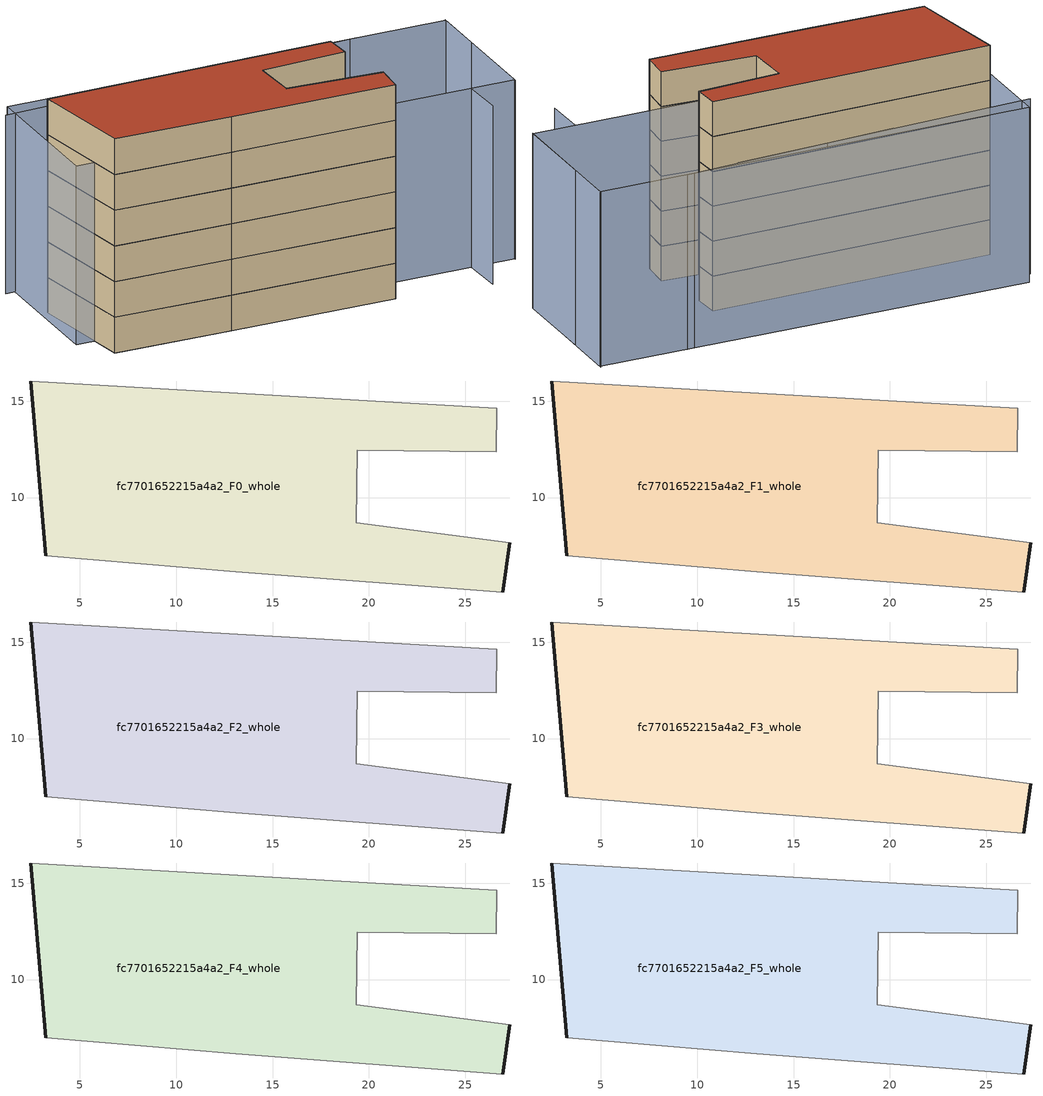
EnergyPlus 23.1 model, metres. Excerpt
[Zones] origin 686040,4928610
fc7701652215a4a2_F0_whole
 floor ground (EU_floor_Construction): 26.94,5.11 27.3,7.67 19.35,8.7 19.4,12.46 26.61,12.38 26.63,14.62 2.46,16.04 3.24,6.99 13.09,6.17 z0
 wall outside (EU_wall_Construction): 3.24,6.99 2.46,16.04 / 27.3,7.67 26.94,5.11 z0:3
 wall adiabatic (EU_wall_Construction): 2.46,16.04 26.63,14.62 26.61,12.38 19.4,12.46 19.35,8.7 27.3,7.67 / 26.94,5.11 13.09,6.17 3.24,6.99 z0:3
fc7701652215a4a2_F1_whole
 floor to fc7701652215a4a2_F0_whole (EU_floor_Construction): 26.94,5.11 27.3,7.67 19.35,8.7 19.4,12.46 26.61,12.38 26.63,14.62 2.46,16.04 3.24,6.99 13.09,6.17 z3
 wall outside (EU_wall_Construction): 3.24,6.99 2.46,16.04 / 27.3,7.67 26.94,5.11 z3:6
 wall adiabatic (EU_wall_Construction): 2.46,16.04 26.63,14.62 26.61,12.38 19.4,12.46 19.35,8.7 27.3,7.67 / 26.94,5.11 13.09,6.17 3.24,6.99 z3:6
fc7701652215a4a2_F2_whole
 floor to fc7701652215a4a2_F1_whole (EU_floor_Construction): 26.94,5.11 27.3,7.67 19.35,8.7 19.4,12.46 26.61,12.38 26.63,14.62 2.46,16.04 3.24,6.99 13.09,6.17 z6
 wall outside (EU_wall_Construction): 3.24,6.99 2.46,16.04 / 27.3,7.67 26.94,5.11 z6:9
 wall adiabatic (EU_wall_Construction): 2.46,16.04 26.63,14.62 26.61,12.38 19.4,12.46 19.35,8.7 27.3,7.67 / 26.94,5.11 13.09,6.17 3.24,6.99 z6:9
fc7701652215a4a2_F3_whole
 floor to fc7701652215a4a2_F2_whole (EU_floor_Construction): 26.94,5.11 27.3,7.67 19.35,8.7 19.4,12.46 26.61,12.38 26.63,14.62 2.46,16.04 3.24,6.99 13.09,6.17 z9
 wall outside (EU_wall_Construction): 3.24,6.99 2.46,16.04 / 27.3,7.67 26.94,5.11 z9:12
 wall adiabatic (EU_wall_Construction): 2.46,16.04 26.63,14.62 26.61,12.38 19.4,12.46 19.35,8.7 27.3,7.67 / 26.94,5.11 13.09,6.17 3.24,6.99 z9:12
fc7701652215a4a2_F4_whole
 floor to fc7701652215a4a2_F3_whole (EU_floor_Construction): 26.94,5.11 27.3,7.67 19.35,8.7 19.4,12.46 26.61,12.38 26.63,14.62 2.46,16.04 3.24,6.99 13.09,6.17 z12
 wall outside (EU_wall_Construction): 3.24,6.99 2.46,16.04 / 27.3,7.67 26.94,5.11 z12:15
 wall adiabatic (EU_wall_Construction): 2.46,16.04 26.63,14.62 26.61,12.38 19.4,12.46 19.35,8.7 27.3,7.67 / 26.94,5.11 13.09,6.17 3.24,6.99 z12:15
fc7701652215a4a2_F5_whole
 floor to fc7701652215a4a2_F4_whole (EU_floor_Construction): 26.94,5.11 27.3,7.67 19.35,8.7 19.4,12.46 26.61,12.38 26.63,14.62 2.46,16.04 3.24,6.99 13.09,6.17 z15
 wall outside (EU_wall_Construction): 3.24,6.99 2.46,16.04 / 27.3,7.67 26.94,5.11 z15:18
 wall adiabatic (EU_wall_Construction): 2.46,16.04 26.63,14.62 26.61,12.38 19.4,12.46 19.35,8.7 27.3,7.67 / 26.94,5.11 13.09,6.17 3.24,6.99 z15:18
 roof outside (EU_roof_Construction): 26.63,14.62 26.61,12.38 19.4,12.46 19.35,8.7 27.3,7.67 26.94,5.11 13.09,6.17 3.24,6.99 2.46,16.04 z18
shading: 34.74,3.82 34.92,7.4 / 38.56,7.05 39.51,19.51 / 27.35,19.95 1.47,20.69 / 31.9,19.97 13.53,20.27 / 2.36,22.05 39.48,19.39 / 39.48,19.39 38.6,7.14 / 38.6,7.14 1.48,9.8 / 1.48,9.8 2.36,22.05 z0:15
[Building]
EU S2 Campaign: North Axis=0; Terrain=City; Solar Distribution=FullExterior
[Site:Location]
Bologna: Latitude=44.5; Longitude=11.25; Time Zone=1; Elevation=37
[SizingPeriod:WeatherFileDays]
AnnualSizingPeriod: Begin Month=1; Begin Day of Month=1; End Month=12; End Day of Month=31; Day of Week for Start Day=Monday; Use Weather File Daylight Saving Period=No; Use Weather File Rain and Snow Indicators=No
[MATERIAL]
EU_InternalMass_Material: Roughness=MediumRough; Thickness=0.1; Conductivity=1; Density=1800; Specific Heat=900; Thermal Absorptance=0.9; Solar Absorptance=0.7; Visible Absorptance=0.7
[MATERIAL:NOMASS] Roughness=MediumRough; Thermal Absorptance=0.9; Solar Absorptance=0.7; Visible Absorptance=0.7
Name | Thermal Resistance
EU_wall_NoMass | 0.905828
EU_roof_NoMass | 0.37593
EU_floor_NoMass | 0.67114
[CONSTRUCTION]
EU_wall_Construction: EU_wall_NoMass
EU_roof_Construction: EU_roof_NoMass
EU_floor_Construction: EU_floor_NoMass
EU_InternalMass_Construction: EU_InternalMass_Material
[ZONE] Type=1; Multiplier=1; Ceiling Height=autocalculate; Volume=573.726; Floor Area=autocalculate; Part of Total Floor Area=Yes
fc7701652215a4a2_F0_whole; fc7701652215a4a2_F1_whole; fc7701652215a4a2_F2_whole; fc7701652215a4a2_F3_whole; fc7701652215a4a2_F4_whole; fc7701652215a4a2_F5_whole
[INTERNALMASS] Construction=EU_InternalMass_Construction; Surface Area=191.242
Name | Zone or ZoneList
fc7701652215a4a2_F0_whole_EU_InternalMass | fc7701652215a4a2_F0_whole
fc7701652215a4a2_F1_whole_EU_InternalMass | fc7701652215a4a2_F1_whole
fc7701652215a4a2_F2_whole_EU_InternalMass | fc7701652215a4a2_F2_whole
fc7701652215a4a2_F3_whole_EU_InternalMass | fc7701652215a4a2_F3_whole
fc7701652215a4a2_F4_whole_EU_InternalMass | fc7701652215a4a2_F4_whole
fc7701652215a4a2_F5_whole_EU_InternalMass | fc7701652215a4a2_F5_whole
[OTHEREQUIPMENT] Fuel Type=Electricity; Design Level Calculation Method=Watts/Area; Power per Zone Floor Area=1; Fraction Latent=0; Fraction Radiant=0; Fraction Lost=0; Carbon Dioxide Generation Rate=0; EndUse Subcategory=EU_Step8_InternalGains
Name | Zone or ZoneList or Space or SpaceList | Schedule
EU_Step8_InternalGain_fc7701652215a4a2_F0_whole_f000 | fc7701652215a4a2_F0_whole | EU_Step8_GainSchedule_fc7701652215a4a2_F0_whole_f000
EU_Step8_InternalGain_fc7701652215a4a2_F1_whole_f000 | fc7701652215a4a2_F1_whole | EU_Step8_GainSchedule_fc7701652215a4a2_F1_whole_f000
EU_Step8_InternalGain_fc7701652215a4a2_F2_whole_f000 | fc7701652215a4a2_F2_whole | EU_Step8_GainSchedule_fc7701652215a4a2_F2_whole_f000
EU_Step8_InternalGain_fc7701652215a4a2_F3_whole_f000 | fc7701652215a4a2_F3_whole | EU_Step8_GainSchedule_fc7701652215a4a2_F3_whole_f000
EU_Step8_InternalGain_fc7701652215a4a2_F4_whole_f000 | fc7701652215a4a2_F4_whole | EU_Step8_GainSchedule_fc7701652215a4a2_F4_whole_f000
EU_Step8_InternalGain_fc7701652215a4a2_F5_whole_f000 | fc7701652215a4a2_F5_whole | EU_Step8_GainSchedule_fc7701652215a4a2_F5_whole_f000
[ZONEVENTILATION:DESIGNFLOWRATE] Schedule=EU_AlwaysOn; Design Flow Rate Calculation Method=AirChanges/Hour; Air Changes per Hour=0.73129; Ventilation Type=Natural; Fan Pressure Rise=0; Fan Total Efficiency=1; Constant Term Coefficient=1; Temperature Term Coefficient=0; Velocity Term Coefficient=0; Velocity Squared Term Coefficient=0; Minimum Indoor Temperature=-100; Maximum Indoor Temperature=100; Delta Temperature=-100; Minimum Outdoor Temperature=-100; Maximum Outdoor Temperature=100; Maximum Wind Speed=40
Name | Zone or ZoneList or Space or SpaceList
EU_ConstantAir_fc7701652215a4a2_F0_whole | fc7701652215a4a2_F0_whole
EU_ConstantAir_fc7701652215a4a2_F1_whole | fc7701652215a4a2_F1_whole
EU_ConstantAir_fc7701652215a4a2_F2_whole | fc7701652215a4a2_F2_whole
EU_ConstantAir_fc7701652215a4a2_F3_whole | fc7701652215a4a2_F3_whole
EU_ConstantAir_fc7701652215a4a2_F4_whole | fc7701652215a4a2_F4_whole
EU_ConstantAir_fc7701652215a4a2_F5_whole | fc7701652215a4a2_F5_whole
[HVACTEMPLATE:THERMOSTAT] Constant Heating Setpoint=20; Constant Cooling Setpoint=50
EU_HeatOnly_fc7701652215a4a2_F0_whole; EU_HeatOnly_fc7701652215a4a2_F1_whole; EU_HeatOnly_fc7701652215a4a2_F2_whole; EU_HeatOnly_fc7701652215a4a2_F3_whole; EU_HeatOnly_fc7701652215a4a2_F4_whole; EU_HeatOnly_fc7701652215a4a2_F5_whole
[HVACTEMPLATE:ZONE:IDEALLOADSAIRSYSTEM] System Availability Schedule=EU_AlwaysOn; Maximum Heating Supply Air Temperature=50; Minimum Cooling Supply Air Temperature=13; Maximum Heating Supply Air Humidity Ratio=0.0156; Minimum Cooling Supply Air Humidity Ratio=0.0077; Heating Limit=NoLimit; Cooling Limit=NoLimit; Heating Availability Schedule=EU_AlwaysOn; Cooling Availability Schedule=EU_CoolingOff; Dehumidification Control Type=ConstantSensibleHeatRatio; Cooling Sensible Heat Ratio=0.7; Dehumidification Setpoint=60; Humidification Control Type=None; Humidification Setpoint=30; Outdoor Air Method=None; Outdoor Air Flow Rate per Person=0.00944; Outdoor Air Flow Rate per Zone Floor Area=0; Outdoor Air Flow Rate per Zone=0; Demand Controlled Ventilation Type=None; Outdoor Air Economizer Type=NoEconomizer; Heat Recovery Type=None; Sensible Heat Recovery Effectiveness=0.7; Latent Heat Recovery Effectiveness=0.65
Name | Template Thermostat
fc7701652215a4a2_F0_whole | EU_HeatOnly_fc7701652215a4a2_F0_whole
fc7701652215a4a2_F1_whole | EU_HeatOnly_fc7701652215a4a2_F1_whole
fc7701652215a4a2_F2_whole | EU_HeatOnly_fc7701652215a4a2_F2_whole
fc7701652215a4a2_F3_whole | EU_HeatOnly_fc7701652215a4a2_F3_whole
fc7701652215a4a2_F4_whole | EU_HeatOnly_fc7701652215a4a2_F4_whole
fc7701652215a4a2_F5_whole | EU_HeatOnly_fc7701652215a4a2_F5_whole
[SIZING:ZONE] Zone Cooling Design Supply Air Temperature Input Method=SupplyAirTemperature; Zone Cooling Design Supply Air Temperature=13; Zone Heating Design Supply Air Temperature Input Method=SupplyAirTemperature; Zone Heating Design Supply Air Temperature=50; Zone Cooling Design Supply Air Humidity Ratio=0.008; Zone Heating Design Supply Air Humidity Ratio=0.008; Cooling Design Air Flow Method=DesignDay; Cooling Design Air Flow Rate=0; Cooling Minimum Air Flow per Zone Floor Area=0.000762; Cooling Minimum Air Flow=0; Cooling Minimum Air Flow Fraction=0.2; Heating Design Air Flow Method=DesignDay; Heating Design Air Flow Rate=0; Heating Maximum Air Flow per Zone Floor Area=0.002032; Heating Maximum Air Flow=0.141576; Heating Maximum Air Flow Fraction=0.3; Account for Dedicated Outdoor Air System=No; Dedicated Outdoor Air System Control Strategy=NeutralSupplyAir; Dedicated Outdoor Air Low Setpoint Temperature for Design=autosize; Dedicated Outdoor Air High Setpoint Temperature for Design=autosize; Zone Load Sizing Method=Sensible Load Only No Latent Load; Zone Latent Cooling Design Supply Air Humidity Ratio Input Method=HumidityRatioDifference; Zone Cooling Design Supply Air Humidity Ratio Difference=0.005; Zone Latent Heating Design Supply Air Humidity Ratio Input Method=HumidityRatioDifference; Zone Humidification Design Supply Air Humidity Ratio Difference=0.005
fc7701652215a4a2_F0_whole; fc7701652215a4a2_F1_whole; fc7701652215a4a2_F2_whole; fc7701652215a4a2_F3_whole; fc7701652215a4a2_F4_whole; fc7701652215a4a2_F5_whole
[SCHEDULE:CONSTANT]
Name | Hourly Value
EU_AlwaysOn | 1
EU_CoolingOff | 0
[SCHEDULE:FILE] Column Number=1; Rows to Skip at Top=0; Number of Hours of Data=8760; Column Separator=Comma; Interpolate to Timestep=No; Minutes per Item=60; Adjust Schedule for Daylight Savings=Yes
Name | File
EU_Step8_GainSchedule_fc7701652215a4a2_F0_whole_f000 | ../../schedules/fc7701652215a4a2/fc7701652215a4a2_F0_whole_f000_gain.csv
EU_Step8_GainSchedule_fc7701652215a4a2_F1_whole_f000 | ../../schedules/fc7701652215a4a2/fc7701652215a4a2_F1_whole_f000_gain.csv
EU_Step8_GainSchedule_fc7701652215a4a2_F2_whole_f000 | ../../schedules/fc7701652215a4a2/fc7701652215a4a2_F2_whole_f000_gain.csv
EU_Step8_GainSchedule_fc7701652215a4a2_F3_whole_f000 | ../../schedules/fc7701652215a4a2/fc7701652215a4a2_F3_whole_f000_gain.csv
EU_Step8_GainSchedule_fc7701652215a4a2_F4_whole_f000 | ../../schedules/fc7701652215a4a2/fc7701652215a4a2_F4_whole_f000_gain.csv
EU_Step8_GainSchedule_fc7701652215a4a2_F5_whole_f000 | ../../schedules/fc7701652215a4a2/fc7701652215a4a2_F5_whole_f000_gain.csv
